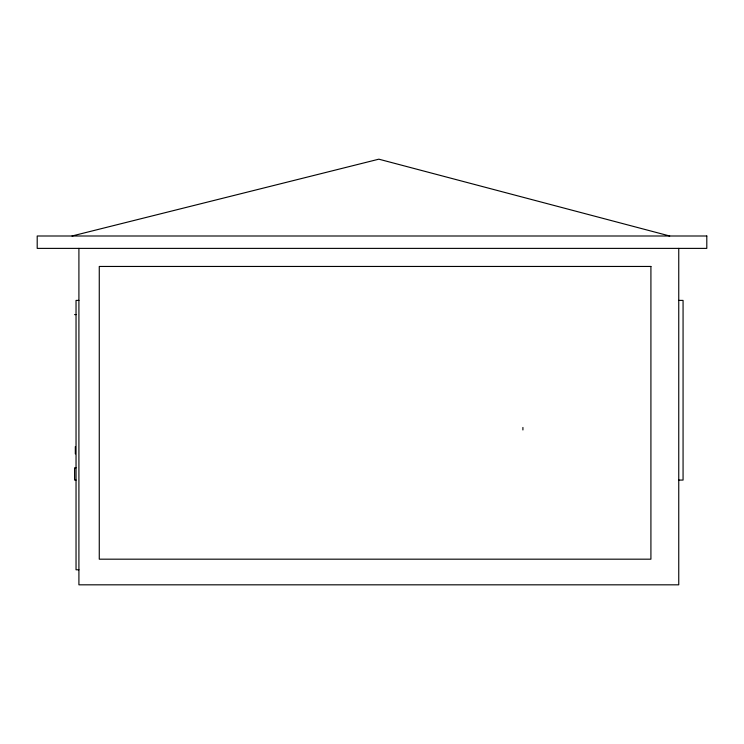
<?xml version="1.0" encoding="UTF-8"?>
<svg xmlns="http://www.w3.org/2000/svg" width="744" height="744" viewBox="0 0 744 744"><rect width="100%" height="100%" fill="white"/><g stroke="black" fill="none" stroke-linecap="round" stroke-linejoin="round"><path stroke-width="1.12" d="M72.029 235.997L378.836 159.179L669.712 235.997M78.91 300.399L76.037 300.399L76.037 569.774L78.91 569.774M678.751 300.399L683.066 300.399L683.066 480.075L678.751 480.075M74.595 314.6L76.037 314.6M76.037 467.799L74.595 467.799L74.595 480.075L76.037 480.075M678.751 248.384L678.751 584.821L78.91 584.821L78.91 248.384M522.911 427.456L522.911 429.967M75.321 446.558L75.321 453.924M706.8 235.997L37.2 235.997L37.2 248.384L706.8 248.384L706.8 235.997M650.916 266.454L99.268 266.454L99.268 559.181L650.916 559.181L650.916 266.454"/></g></svg>
